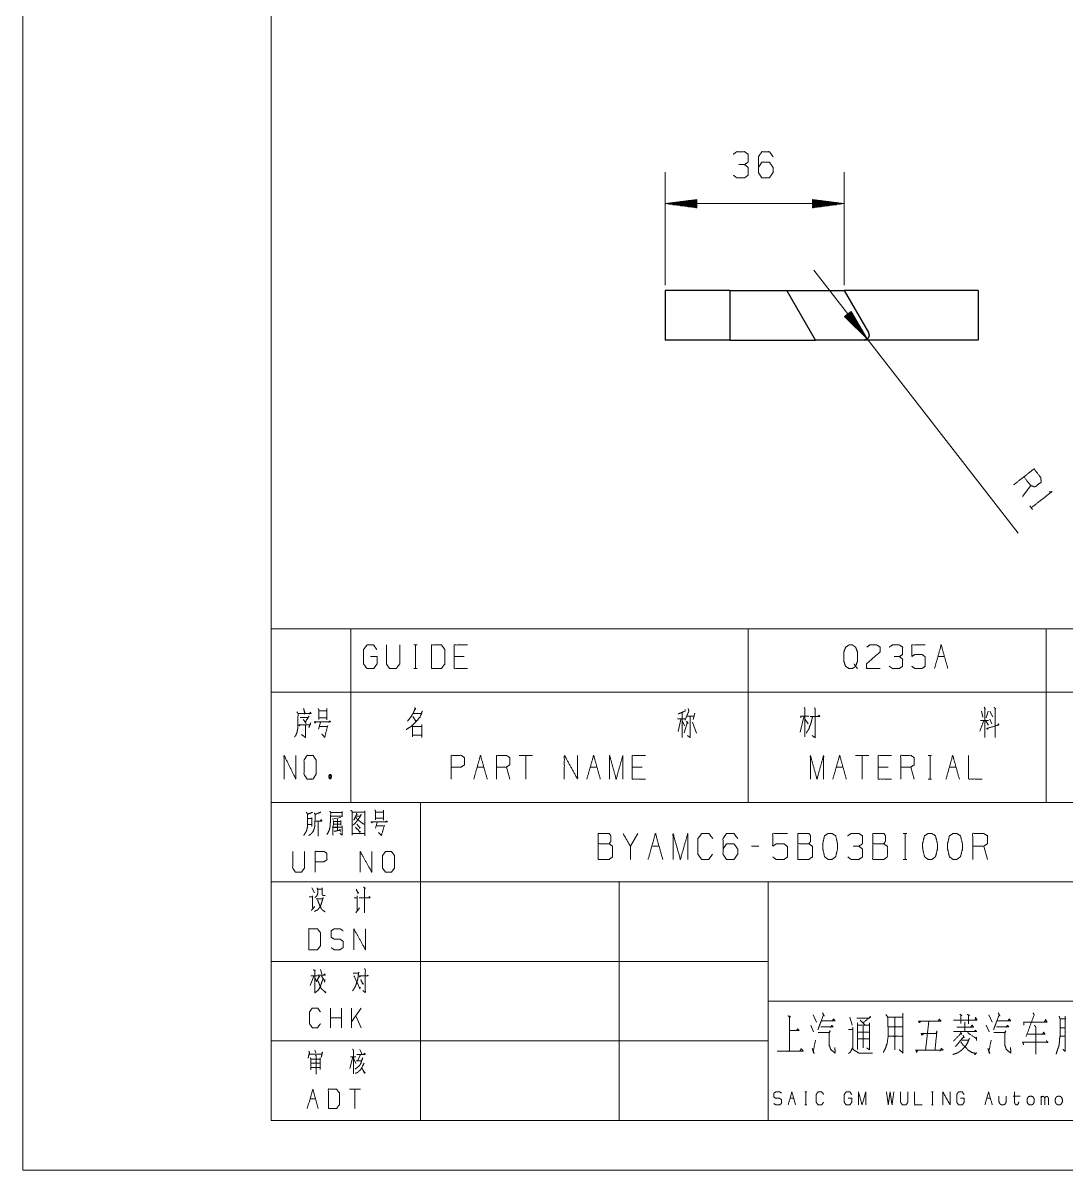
# Paper-space layout 'SHT3' of a CAD drawing. Header units: millimetres. Extents: x 0 to 210, y 0 to 297.
# Drawn here: x 0 to 105, y 0 to 115.5 of the extents above; entities that cross this region are included whole.
import ezdxf

# ---------------------------------------------------------------- set-up
doc = ezdxf.new("R2010")
doc.units = ezdxf.units.MM
doc.layers.add('101', color=7, linetype='Continuous', true_color=0xffffff)

psp = doc.layouts.new('SHT3')

# ---------------------------------------------------------------- linework, layer by layer
at = {"layer": '101', "color": 133, "linetype": 'Continuous', "lineweight": 18}
for p, q in [((0, 297), (0, 0)), ((25, 292), (25, 5)), ((25, 37), (25, 5)), ((25, 37), (205, 37)), ((40, 37), (40, 5)), ((25, 29), (205, 29)), ((60, 29), (60, 5)), ((75, 29), (75, 5)), ((25, 21), (75, 21)), ((75, 17), (184, 17)), ((25, 13), (75, 13)), ((25, 5), (205, 5)), ((25, 5), (205, 5)), ((0, 0), (210, 0))]:
    psp.add_line(p, q, dxfattribs=at)
at = {"layer": '101', "color": 22, "linetype": 'Continuous', "lineweight": 18}
for p, q in [((64.65, 89.05), (64.65, 100.44)), ((82.65, 89.05), (82.65, 100.44)), ((67.82, 97.68), (64.65, 97.27)), ((82.65, 97.27), (64.65, 97.27)), ((64.65, 97.27), (67.82, 96.85)), ((67.82, 97.27), (64.65, 97.27)), ((67.82, 97.27), (64.65, 97.27)), ((67.82, 97.32), (65.04, 97.32)), ((67.82, 97.21), (65.04, 97.21)), ((67.82, 97.37), (65.42, 97.37)), ((67.82, 97.16), (65.42, 97.16)), ((67.82, 97.42), (65.81, 97.42)), ((67.82, 97.11), (65.81, 97.11)), ((67.82, 97.47), (66.19, 97.47)), ((67.82, 97.06), (66.19, 97.06)), ((67.82, 97.52), (66.58, 97.52)), ((67.82, 97.01), (66.58, 97.01)), ((67.82, 97.57), (66.96, 97.57)), ((67.82, 97.62), (67.35, 97.62)), ((67.82, 97.67), (67.74, 97.67)), ((67.82, 97.67), (67.74, 97.67)), ((67.82, 96.85), (67.82, 97.68)), ((79.47, 97.68), (79.47, 96.85)), ((82.65, 97.27), (79.47, 97.68)), ((79.47, 97.67), (79.56, 97.67)), ((79.47, 97.67), (79.56, 97.67)), ((79.47, 97.62), (79.95, 97.62)), ((79.47, 97.57), (80.33, 97.57)), ((79.47, 97.52), (80.72, 97.52)), ((79.47, 97.47), (81.11, 97.47)), ((79.47, 97.42), (81.49, 97.42)), ((79.47, 97.37), (81.88, 97.37)), ((79.47, 97.32), (82.26, 97.32)), ((79.47, 96.85), (82.65, 97.27)), ((79.47, 97.27), (82.65, 97.27)), ((79.47, 97.27), (82.65, 97.27)), ((79.47, 97.21), (82.26, 97.21)), ((79.47, 97.16), (81.88, 97.16)), ((79.47, 97.11), (81.49, 97.11)), ((79.47, 97.06), (81.11, 97.06)), ((79.47, 97.01), (80.72, 97.01)), ((67.82, 96.96), (66.96, 96.96)), ((67.82, 96.91), (67.35, 96.91)), ((67.82, 96.86), (67.74, 96.86)), ((67.82, 96.86), (67.74, 96.86)), ((79.47, 96.96), (80.33, 96.96)), ((79.47, 96.91), (79.95, 96.91)), ((79.47, 96.86), (79.56, 96.86)), ((79.47, 96.86), (79.56, 96.86)), ((79.6, 90.56), (100.17, 64.1)), ((83.36, 86.41), (82.7, 85.9)), ((82.7, 85.9), (84.98, 83.65)), ((82.71, 85.9), (82.76, 85.83)), ((82.71, 85.9), (82.76, 85.83)), ((82.75, 85.93), (83.04, 85.56)), ((82.79, 85.96), (83.32, 85.29)), ((82.83, 86), (83.59, 85.01)), ((82.87, 86.03), (83.87, 84.74)), ((82.91, 86.06), (84.15, 84.47)), ((82.95, 86.09), (84.42, 84.19)), ((82.99, 86.12), (84.7, 83.92)), ((83.03, 86.15), (84.98, 83.65)), ((83.03, 86.15), (84.98, 83.65)), ((83.07, 86.18), (84.78, 83.98)), ((83.11, 86.21), (84.58, 84.32)), ((83.15, 86.25), (84.39, 84.65)), ((83.19, 86.28), (84.19, 84.99)), ((83.23, 86.31), (83.99, 85.32)), ((83.27, 86.34), (83.8, 85.66)), ((83.31, 86.37), (83.6, 86)), ((83.35, 86.4), (83.4, 86.33)), ((83.35, 86.4), (83.4, 86.33)), ((84.98, 83.65), (83.36, 86.41))]:
    psp.add_line(p, q, dxfattribs=at)
at = {"layer": '101', "color": 27, "linetype": 'Continuous', "lineweight": 25}
for p, q in [((71.15, 88.54), (64.65, 88.54)), ((64.65, 88.54), (64.65, 83.54)), ((71.15, 88.54), (71.15, 83.54)), ((71.15, 88.54), (76.88, 88.54)), ((79.76, 83.54), (76.88, 88.54)), ((76.88, 88.54), (82.65, 88.54)), ((82.65, 88.54), (85.1, 84.29)), ((96.15, 88.54), (82.65, 88.54)), ((96.15, 88.54), (96.15, 83.54)), ((71.15, 83.54), (64.65, 83.54)), ((71.15, 83.54), (79.76, 83.54)), ((84.67, 83.54), (79.76, 83.54)), ((96.15, 83.54), (84.67, 83.54))]:
    psp.add_line(p, q, dxfattribs=at)
at = {"layer": '101', "color": 72, "linetype": 'Continuous', "lineweight": 18}
for p, q in [((100.61, 67.79), (101.43, 68.89)), ((101.34, 66.85), (101.62, 66.48)), ((25, 54.46), (25, 48.11)), ((25, 54.46), (33, 54.46)), ((33, 54.46), (73, 54.46)), ((33, 54.46), (33, 48.11)), ((73, 54.46), (103, 54.46)), ((73, 54.46), (73, 48.11)), ((103, 54.46), (103, 48.11)), ((103, 54.46), (128, 54.46)), ((39.35, 52.85), (39.68, 52.85)), ((39.52, 52.85), (39.52, 50.48)), ((44.41, 51.68), (43.41, 51.68)), ((92.09, 51.68), (92.76, 51.68)), ((39.35, 50.48), (39.68, 50.48)), ((25, 48.11), (25, 37)), ((25, 48.11), (33, 48.11)), ((33, 48.11), (73, 48.11)), ((33, 48.11), (33, 37)), ((73, 48.11), (103, 48.11)), ((73, 48.11), (73, 37)), ((103, 48.11), (128, 48.11)), ((103, 48.11), (103, 37)), ((29.76, 46.22), (30.58, 46.22)), ((30.59, 46.45), (30.59, 45.3)), ((97.33, 46.2), (97.61, 45.62)), ((29.76, 45.53), (30.58, 45.53)), ((29.95, 45.08), (29.76, 44.38)), ((39.23, 45.65), (39.55, 45.17)), ((65.88, 45.4), (66.64, 45.4)), ((66.21, 45.35), (65.95, 44.13)), ((66.35, 46.08), (66.35, 43.55)), ((66.39, 45.17), (66.6, 44.7)), ((66.87, 45.12), (66.55, 44)), ((66.78, 45.68), (67.56, 45.68)), ((66.8, 45.17), (66.94, 44.95)), ((67.38, 45.08), (67.79, 43.98)), ((67.63, 45.98), (67.45, 45.35)), ((78.6, 45.62), (78.21, 44.08)), ((78.74, 45.35), (79.04, 44.9)), ((96.72, 45.25), (96.32, 44.17)), ((96.37, 45.25), (97.18, 45.25)), ((96.49, 46.18), (96.62, 45.6)), ((96.87, 45.25), (97.18, 44.77)), ((97.15, 46.18), (96.94, 45.53)), ((97.31, 45.37), (97.52, 44.92)), ((29.81, 44.65), (30.59, 44.65)), ((51.28, 41.74), (49.94, 41.74)), ((50.61, 41.74), (50.61, 39.36)), ((85.14, 41.74), (83.8, 41.74)), ((84.47, 41.74), (84.47, 39.36)), ((91.12, 41.74), (91.46, 41.74)), ((91.3, 41.74), (91.3, 39.36)), ((45.72, 40.56), (46.39, 40.56)), ((49, 39.36), (48.67, 40.56)), ((57.1, 40.56), (57.77, 40.56)), ((62.33, 40.56), (61.32, 40.56)), ((81.86, 40.56), (82.53, 40.56)), ((87.08, 40.56), (86.08, 40.56)), ((89.7, 39.36), (89.36, 40.56)), ((93.24, 40.56), (93.91, 40.56)), ((30.85, 39.81), (30.99, 39.39)), ((91.12, 39.36), (91.46, 39.36)), ((25, 37), (33, 37)), ((33, 37), (73, 37)), ((73, 37), (103, 37)), ((103, 37), (128, 37)), ((35.47, 36.03), (36.28, 36.03)), ((36.3, 36.23), (36.3, 35.21)), ((29.73, 35.13), (29.73, 33.62)), ((32.01, 35.48), (31.12, 35.33)), ((35.47, 35.41), (36.28, 35.41)), ((35.66, 35.02), (35.47, 34.4)), ((35.52, 34.64), (36.3, 34.64)), ((31.63, 34.51), (31.63, 34.49)), ((61.89, 33.88), (61.14, 32.59)), ((88.59, 33.88), (88.97, 33.88)), ((88.79, 33.88), (88.79, 31.26)), ((63.29, 32.59), (64.03, 32.59)), ((74.08, 32.59), (73.34, 32.59)), ((97.07, 31.26), (96.7, 32.59)), ((88.59, 31.26), (88.97, 31.26)), ((29.08, 28.42), (29.33, 27.91)), ((33.49, 25.88), (33.86, 26.38)), ((29.94, 20.2), (30.08, 19.72)), ((33.23, 19.81), (33.78, 19.81)), ((29.29, 19.52), (28.91, 18.59)), ((29.37, 19.33), (29.54, 19.04)), ((30.96, 14.33), (30.96, 16.3)), ((32.07, 14.33), (32.07, 16.3)), ((34.05, 16.3), (33.08, 14.93)), ((33.08, 14.33), (33.08, 16.3)), ((32.07, 15.33), (30.96, 15.33)), ((34.05, 14.33), (33.49, 15.51)), ((79.53, 15.64), (79.87, 14.88)), ((83.24, 15.39), (83.46, 14.57)), ((97.21, 15.64), (97.55, 14.88)), ((104.4, 15.22), (104.96, 15.22)), ((79.29, 14.6), (79.58, 13.91)), ((91.19, 14.98), (90.84, 12.05)), ((96.96, 14.6), (97.26, 13.91)), ((104.4, 14.32), (104.91, 14.32)), ((94.5, 13.08), (95.21, 13.08)), ((103.13, 12.81), (103.01, 13.05)), ((104.4, 13.46), (104.91, 13.46)), ((29.38, 12.06), (29.48, 11.79)), ((29.43, 11.56), (29.52, 11.5)), ((33.93, 11.56), (33.68, 10.96)), ((33.91, 12.12), (34.1, 11.7)), ((88.6, 11.77), (88.19, 12.15)), ((33.21, 11.39), (32.89, 10.23)), ((32.96, 11.41), (33.5, 11.41)), ((33.3, 11.21), (33.52, 10.71)), ((33.55, 10.98), (34.07, 10.98)), ((33.97, 8.15), (32.86, 8.15)), ((33.41, 8.15), (33.41, 6.19)), ((28.89, 7.18), (29.45, 7.18)), ((77.2, 7.22), (77.57, 7.22)), ((78.7, 7.87), (78.89, 7.87)), ((78.8, 7.87), (78.8, 6.56)), ((91.43, 7.87), (91.62, 7.87)), ((91.53, 7.87), (91.53, 6.56)), ((97, 7.22), (97.37, 7.22)), ((99.65, 7.43), (100.38, 7.43)), ((102.48, 6.56), (102.48, 7.43)), ((78.7, 6.56), (78.89, 6.56)), ((91.43, 6.56), (91.62, 6.56))]:
    psp.add_line(p, q, dxfattribs=at)
for points, knots in [([(72.62, 101.2), (72.99, 101.45), (72.99, 102.25), (72.62, 102.5), (71.86, 102.5), (71.49, 102.25)], [0, 0, 0.153877, 0.429853, 0.583728, 0.846125, 1, 1]), ([(74.02, 100.92), (74.37, 101.45), (75.13, 101.45), (75.5, 100.92), (75.5, 100.4), (75.13, 99.87), (74.37, 99.87), (74.02, 100.4), (74.02, 101.97), (74.37, 102.5), (75.13, 102.5), (75.5, 101.97)], [0, 0, 0.076963, 0.169761, 0.248073, 0.312019, 0.390331, 0.483129, 0.560092, 0.751927, 0.82889, 0.921688, 1, 1]), ([(71.51, 100.12), (71.86, 99.87), (72.62, 99.87), (72.99, 100.12), (72.99, 100.92), (72.62, 101.2), (72.05, 101.2)], [0, 0, 0.124121, 0.343687, 0.472446, 0.703378, 0.836732, 1, 1]), ([(99.7, 68.96), (101.77, 70.57), (102.45, 69.69), (102.48, 69.24), (101.85, 68.75), (101.43, 68.89), (100.74, 69.77)], [0, 0, 0.400952, 0.571035, 0.639278, 0.761673, 0.829916, 1, 1]), ([(103.28, 68.26), (103.55, 68.27), (101.48, 66.67)], [0, 0, 0.09349, 1, 1]), ([(34.97, 51.68), (35.64, 51.68), (35.64, 50.95), (35.31, 50.48), (34.62, 50.48), (34.28, 50.95), (34.28, 52.38), (34.63, 52.85), (35.29, 52.85), (35.62, 52.38)], [0, 0, 0.103295, 0.214796, 0.304261, 0.410275, 0.49974, 0.718896, 0.809957, 0.910535, 1, 1]), ([(36.58, 52.85), (36.58, 50.95), (36.89, 50.48), (37.57, 50.48), (37.92, 50.95), (37.92, 52.85)], [0, 0, 0.337151, 0.438599, 0.557781, 0.662849, 1, 1]), ([(41.13, 50.48), (42.12, 50.48), (42.47, 50.95), (42.47, 52.38), (42.12, 52.85), (41.13, 52.85), (41.13, 50.48)], [0, 0, 0.142135, 0.227161, 0.43179, 0.516816, 0.658951, 1, 1]), ([(44.75, 50.48), (43.41, 50.48), (43.41, 52.85), (44.75, 52.85)], [0, 0, 0.26539, 0.73461, 1, 1]), ([(83.65, 50.95), (83.81, 50.7), (83.48, 50.48), (83.14, 50.48), (82.8, 50.7), (82.63, 51.18), (82.63, 52.15), (82.8, 52.63), (83.14, 52.85), (83.48, 52.85), (83.81, 52.63), (83.99, 52.15), (83.99, 51.2), (83.81, 50.7), (83.99, 50.48)], [0, 0, 0.043279, 0.102318, 0.151366, 0.210406, 0.284429, 0.426832, 0.500854, 0.559894, 0.608943, 0.667982, 0.742005, 0.880756, 0.958211, 1, 1]), ([(84.92, 52.63), (85.24, 52.85), (85.93, 52.85), (86.27, 52.63), (86.27, 52.15), (84.9, 50.95), (84.92, 50.48), (86.27, 50.48)], [0, 0, 0.069692, 0.192978, 0.265274, 0.350227, 0.67474, 0.759752, 1, 1]), ([(88.21, 51.68), (88.54, 51.9), (88.54, 52.63), (88.21, 52.85), (87.52, 52.85), (87.18, 52.63)], [0, 0, 0.153875, 0.429853, 0.583728, 0.846125, 1, 1]), ([(89.46, 50.7), (89.79, 50.48), (90.48, 50.48), (90.82, 50.7), (90.82, 51.65), (90.48, 51.9), (89.79, 51.9), (89.46, 51.68), (89.46, 52.85), (90.82, 52.85)], [0, 0, 0.062228, 0.168344, 0.230572, 0.376816, 0.441265, 0.547381, 0.609609, 0.790489, 1, 1]), ([(87.2, 50.7), (87.52, 50.48), (88.21, 50.48), (88.54, 50.7), (88.54, 51.43), (88.21, 51.68), (87.69, 51.68)], [0, 0, 0.124121, 0.343688, 0.472447, 0.703378, 0.836733, 1, 1]), ([(28.25, 46.45), (28.36, 46), (28.39, 46.08), (28.35, 45.9)], [0, 0, 0.638265, 0.750293, 1, 1]), ([(29.7, 46.47), (29.78, 46.38), (29.78, 45.35)], [0, 0, 0.110318, 1, 1]), ([(39.43, 46.55), (39.53, 46.38), (39.48, 46.45), (39.28, 45.98), (39.05, 45.62), (38.7, 45.17)], [0, 0, 0.11364, 0.16465, 0.449685, 0.682204, 1, 1]), ([(66.64, 46.35), (66.64, 46.2), (65.95, 45.9)], [0, 0, 0.166334, 1, 1]), ([(66.94, 46.47), (67.03, 46.22), (66.64, 45.28)], [0, 0, 0.205287, 1, 1]), ([(78.64, 46.55), (78.71, 46.45), (78.71, 43.6)], [0, 0, 0.041201, 1, 1]), ([(79.68, 46.53), (79.73, 46.38), (79.73, 43.53), (79.43, 43.73)], [0, 0, 0.047209, 0.892895, 1, 1]), ([(96.76, 46.58), (96.87, 46.38), (96.81, 46.45), (96.81, 43.55)], [0, 0, 0.070343, 0.098885, 1, 1]), ([(97.75, 46.58), (97.93, 46.38), (97.86, 46.45), (97.86, 43.53)], [0, 0, 0.081004, 0.112287, 1, 1]), ([(27.56, 46.13), (27.69, 45.95), (27.66, 44.45), (27.59, 44.08), (27.48, 43.78), (27.34, 43.6)], [0, 0, 0.081566, 0.649823, 0.793832, 0.914831, 1, 1]), ([(27.7, 45.95), (29.01, 45.95), (28.93, 46.08), (28.85, 45.9)], [0, 0, 0.79327, 0.883172, 1, 1]), ([(27.89, 45.55), (28.71, 45.55), (28.8, 45.68), (28.41, 45.08), (28.5, 44.95), (28.22, 45.35)], [0, 0, 0.349352, 0.41636, 0.723317, 0.790326, 1, 1]), ([(29.46, 45.08), (29.41, 45), (29.32, 45.12), (30.97, 45.12), (30.87, 45.2), (30.76, 45.08)], [0, 0, 0.040633, 0.11244, 0.868409, 0.923643, 1, 1]), ([(39.32, 45.95), (40.08, 45.95), (40.2, 46.18), (39.97, 45.6), (39.55, 45.12), (39.14, 44.7), (38.56, 44.33)], [0, 0, 0.213826, 0.286067, 0.460277, 0.639449, 0.804911, 1, 1]), ([(67.15, 45.68), (67.15, 43.53), (66.87, 43.73)], [0, 0, 0.861249, 1, 1]), ([(78.3, 45.53), (78.28, 45.68), (79.1, 45.68)], [0, 0, 0.156665, 1, 1]), ([(79.47, 45.62), (79.4, 45.37), (79.36, 45.15), (79.29, 44.9), (79.18, 44.65), (79.1, 44.38), (78.95, 44.17), (78.85, 43.98)], [0, 0, 0.146032, 0.274052, 0.420084, 0.572725, 0.735081, 0.872758, 1, 1]), ([(79.22, 45.65), (80.21, 45.65), (80.12, 45.78), (80.01, 45.65)], [0, 0, 0.757415, 0.87456, 1, 1]), ([(27.91, 44.83), (27.81, 44.7), (27.77, 44.8), (28.91, 44.8), (28.96, 45), (28.79, 44.55)], [0, 0, 0.074525, 0.127161, 0.672611, 0.770465, 1, 1]), ([(28.44, 44.83), (28.44, 43.55), (28.03, 43.83)], [0, 0, 0.72158, 1, 1]), ([(30.67, 44.73), (30.37, 43.55), (30.07, 43.9)], [0, 0, 0.72503, 1, 1]), ([(39.16, 44.8), (39.21, 44.73), (39.21, 43.6), (39.21, 43.78), (40.15, 43.78), (40.15, 43.55), (40.15, 44.83), (40.15, 44.65), (39.25, 44.65)], [0, 0, 0.018725, 0.248081, 0.283758, 0.47474, 0.520612, 0.780548, 0.816225, 1, 1]), ([(97.15, 44.5), (97.1, 44.38), (96.99, 44.45), (98.23, 44.8), (98.17, 44.92), (98.1, 44.77)], [0, 0, 0.073273, 0.143367, 0.837239, 0.910514, 1, 1]), ([(26.28, 39.36), (26.28, 41.74), (27.47, 39.36), (27.47, 41.74)], [0, 0, 0.32062, 0.67938, 1, 1]), ([(28.6, 39.36), (29.2, 39.36), (29.5, 39.84), (29.5, 41.26), (29.2, 41.74), (28.6, 41.74), (28.29, 41.26), (28.29, 39.84), (28.6, 39.36)], [0, 0, 0.094595, 0.183573, 0.409674, 0.498652, 0.593247, 0.683573, 0.909673, 1, 1]), ([(43.11, 39.36), (43.11, 41.74), (44.11, 41.74), (44.45, 41.51), (44.45, 40.79), (44.1, 40.56), (43.11, 40.56)], [0, 0, 0.401146, 0.571312, 0.639588, 0.762043, 0.832819, 1, 1]), ([(47.66, 39.36), (47.66, 41.74), (48.67, 41.74), (49, 41.51), (49, 40.79), (48.67, 40.56), (47.66, 40.56)], [0, 0, 0.400952, 0.571035, 0.639278, 0.761674, 0.829917, 1, 1]), ([(54.49, 39.36), (54.49, 41.74), (55.83, 39.36), (55.83, 41.74)], [0, 0, 0.317574, 0.682426, 1, 1]), ([(59.04, 39.36), (59.04, 41.74), (59.71, 39.36), (60.38, 41.74), (60.38, 39.36)], [0, 0, 0.245192, 0.5, 0.754808, 1, 1]), ([(62.66, 39.36), (61.32, 39.36), (61.32, 41.74), (62.66, 41.74)], [0, 0, 0.26539, 0.73461, 1, 1]), ([(79.25, 39.36), (79.25, 41.74), (79.92, 39.36), (80.59, 41.74), (80.59, 39.36)], [0, 0, 0.245192, 0.5, 0.754808, 1, 1]), ([(81.52, 39.36), (82.2, 41.74), (82.87, 39.36)], [0, 0, 0.5, 1, 1]), ([(87.42, 39.36), (86.08, 39.36), (86.08, 41.74), (87.42, 41.74)], [0, 0, 0.265391, 0.734609, 1, 1]), ([(88.35, 39.36), (88.35, 41.74), (89.36, 41.74), (89.7, 41.51), (89.7, 40.79), (89.36, 40.56), (88.35, 40.56)], [0, 0, 0.400952, 0.571035, 0.639278, 0.761674, 0.829917, 1, 1]), ([(95.18, 41.74), (95.18, 39.36), (96.53, 39.36)], [0, 0, 0.638733, 1, 1]), ([(30.85, 39.39), (30.99, 39.39), (31.07, 39.61), (30.99, 39.81), (30.85, 39.81), (30.77, 39.61), (30.85, 39.39), (30.99, 39.81)], [0, 0, 0.086283, 0.23189, 0.363169, 0.449452, 0.580731, 0.726338, 1, 1]), ([(29.15, 36.01), (28.65, 35.81), (28.54, 36.01), (28.65, 35.81), (28.65, 34.77), (28.62, 34.46), (28.54, 34.13), (28.4, 33.91), (28.26, 33.67)], [0, 0, 0.166847, 0.237228, 0.30761, 0.629675, 0.726098, 0.8317, 0.912921, 1, 1]), ([(29.98, 36.03), (29.42, 35.79), (29.31, 35.94), (29.42, 35.79), (29.38, 34.86), (29.37, 34.6), (29.31, 34.33), (29.2, 34.07), (29.01, 33.85), (28.76, 33.65)], [0, 0, 0.182661, 0.239137, 0.295612, 0.572455, 0.651646, 0.732865, 0.818378, 0.90477, 1, 1]), ([(30.88, 36.12), (30.98, 35.99), (30.94, 34.99), (30.91, 34.57), (30.84, 34.24), (30.74, 34.02), (30.59, 33.76)], [0, 0, 0.065829, 0.469166, 0.639852, 0.777913, 0.875226, 1, 1]), ([(30.98, 35.99), (32.12, 35.99), (32.12, 36.1), (32.12, 35.55), (32.12, 35.63), (30.99, 35.63)], [0, 0, 0.378061, 0.414687, 0.597817, 0.627118, 1, 1]), ([(33, 36.21), (33.13, 36.1), (33.13, 33.71), (33.13, 33.87), (34.41, 33.87), (34.41, 33.65), (34.41, 36.16), (34.41, 36.01), (33.13, 36.01)], [0, 0, 0.020431, 0.31272, 0.331665, 0.488564, 0.515628, 0.824156, 0.8431, 1, 1]), ([(33.54, 35.61), (33.94, 35.61), (34.05, 35.81), (33.88, 35.48), (33.66, 35.19), (33.47, 34.95), (33.22, 34.71)], [0, 0, 0.200768, 0.312947, 0.497486, 0.675942, 0.827666, 1, 1]), ([(33.54, 35.9), (33.64, 35.79), (33.6, 35.83), (33.3, 35.21)], [0, 0, 0.171563, 0.242656, 1, 1]), ([(35.41, 36.25), (35.49, 36.16), (35.49, 35.26)], [0, 0, 0.1152, 1, 1]), ([(28.62, 35.37), (29.07, 35.37), (29.07, 35.5), (29.07, 34.57), (29.07, 34.77), (28.63, 34.77)], [0, 0, 0.210721, 0.272387, 0.704046, 0.796545, 1, 1]), ([(29.45, 35.13), (30.09, 35.13), (30.01, 35.28), (29.95, 35.13)], [0, 0, 0.653173, 0.829879, 1, 1]), ([(31.27, 35.19), (31.27, 34.68), (31.27, 34.8), (32.01, 34.8), (32.01, 34.71), (32.01, 35.17), (32.01, 35.08), (31.27, 35.08), (31.65, 35.08), (31.65, 35.33), (31.65, 34.15), (31.65, 34.49), (31.18, 34.49), (31.18, 34.66), (31.18, 33.71), (31.18, 34.49)], [0, 0, 0.070415, 0.085722, 0.187453, 0.199699, 0.263991, 0.276237, 0.377968, 0.429915, 0.463592, 0.625853, 0.671776, 0.73671, 0.761202, 0.892847, 1, 1]), ([(31.18, 34.51), (32.13, 34.51), (32.13, 34.64), (32.13, 33.71), (31.91, 33.87)], [0, 0, 0.417694, 0.475806, 0.882584, 1, 1]), ([(33.5, 35.5), (33.69, 35.26), (33.96, 35.06), (34.18, 34.88), (34.38, 34.8)], [0, 0, 0.26892, 0.559589, 0.805957, 1, 1]), ([(33.6, 34.82), (33.91, 34.46), (33.94, 34.51), (33.88, 34.38)], [0, 0, 0.701582, 0.78206, 1, 1]), ([(35.17, 35.02), (35.13, 34.95), (35.03, 35.06), (36.67, 35.06), (36.58, 35.13), (36.47, 35.02)], [0, 0, 0.037995, 0.105805, 0.873515, 0.927246, 1, 1]), ([(36.38, 34.71), (36.08, 33.67), (35.78, 33.98)], [0, 0, 0.715862, 1, 1]), ([(31.33, 34.09), (31.93, 34.22), (31.9, 34.29), (31.97, 34.07)], [0, 0, 0.66411, 0.74412, 1, 1]), ([(33.46, 34.51), (33.94, 34.02), (33.97, 34.09), (33.89, 33.96)], [0, 0, 0.751284, 0.831522, 1, 1]), ([(57.89, 32.84), (57.89, 33.88), (59, 33.88), (59.18, 33.64), (59.18, 33.11), (59, 32.84), (57.89, 32.84), (57.89, 31.26), (58.98, 31.26), (59.35, 31.51), (59.35, 32.59), (59, 32.84)], [0, 0, 0.115917, 0.238847, 0.272469, 0.330428, 0.366584, 0.489514, 0.663389, 0.784162, 0.833486, 0.952453, 1, 1]), ([(61.14, 31.26), (61.14, 32.59), (60.4, 33.88)], [0, 0, 0.469959, 1, 1]), ([(62.92, 31.26), (63.66, 33.88), (64.4, 31.26)], [0, 0, 0.5, 1, 1]), ([(65.43, 31.26), (65.43, 33.88), (66.17, 31.26), (66.91, 33.88), (66.91, 31.26)], [0, 0, 0.245192, 0.5, 0.754808, 1, 1]), ([(69.41, 31.79), (69.03, 31.26), (68.31, 31.26), (67.94, 31.79), (67.94, 33.36), (68.31, 33.88), (69.05, 33.88), (69.43, 33.36)], [0, 0, 0.114569, 0.243367, 0.357936, 0.638584, 0.753153, 0.885431, 1, 1]), ([(70.46, 32.31), (70.81, 32.84), (71.57, 32.84), (71.94, 32.31), (71.94, 31.79), (71.57, 31.26), (70.81, 31.26), (70.46, 31.79), (70.46, 33.36), (70.81, 33.88), (71.57, 33.88), (71.94, 33.36)], [0, 0, 0.076963, 0.169761, 0.248073, 0.312018, 0.390331, 0.483128, 0.560092, 0.751927, 0.82889, 0.921688, 1, 1]), ([(75.46, 31.51), (75.83, 31.26), (76.59, 31.26), (76.96, 31.51), (76.96, 32.56), (76.59, 32.84), (75.83, 32.84), (75.46, 32.59), (75.46, 33.88), (76.96, 33.88)], [0, 0, 0.062228, 0.168343, 0.230572, 0.376816, 0.441265, 0.547381, 0.609609, 0.79049, 1, 1]), ([(78, 32.84), (78, 33.88), (79.11, 33.88), (79.28, 33.64), (79.28, 33.11), (79.11, 32.84), (78, 32.84), (78, 31.26), (79.09, 31.26), (79.46, 31.51), (79.46, 32.59), (79.11, 32.84)], [0, 0, 0.115917, 0.238847, 0.272469, 0.330428, 0.366584, 0.489514, 0.663389, 0.784163, 0.833486, 0.952453, 1, 1]), ([(81.43, 31.26), (81.8, 31.54), (81.99, 32.31), (81.99, 32.84), (81.8, 33.64), (81.43, 33.88), (81.05, 33.88), (80.68, 33.64), (80.49, 32.84), (80.51, 32.31), (80.68, 31.54), (81.05, 31.26), (81.43, 31.26)], [0, 0, 0.067525, 0.183971, 0.260583, 0.380943, 0.44614, 0.500306, 0.565504, 0.685863, 0.762528, 0.878309, 0.945835, 1, 1]), ([(84.13, 32.59), (84.5, 32.84), (84.5, 33.64), (84.13, 33.88), (83.37, 33.88), (83, 33.64)], [0, 0, 0.153875, 0.429853, 0.583728, 0.846125, 1, 1]), ([(85.53, 32.84), (85.53, 33.88), (86.65, 33.88), (86.82, 33.64), (86.82, 33.11), (86.65, 32.84), (85.53, 32.84), (85.53, 31.26), (86.63, 31.26), (87, 31.51), (87, 32.59), (86.65, 32.84)], [0, 0, 0.115917, 0.238847, 0.272469, 0.330428, 0.366584, 0.489514, 0.663389, 0.784163, 0.833486, 0.952453, 1, 1]), ([(91.48, 31.26), (91.85, 31.54), (92.04, 32.31), (92.04, 32.84), (91.85, 33.64), (91.48, 33.88), (91.11, 33.88), (90.74, 33.64), (90.54, 32.84), (90.56, 32.31), (90.74, 31.54), (91.11, 31.26), (91.48, 31.26)], [0, 0, 0.067525, 0.183971, 0.260584, 0.380943, 0.446141, 0.500305, 0.565504, 0.685863, 0.762528, 0.878309, 0.945836, 1, 1]), ([(93.99, 31.26), (94.36, 31.54), (94.56, 32.31), (94.56, 32.84), (94.36, 33.64), (93.99, 33.88), (93.62, 33.88), (93.25, 33.64), (93.06, 32.84), (93.07, 32.31), (93.25, 31.54), (93.62, 31.26), (93.99, 31.26)], [0, 0, 0.067525, 0.183971, 0.260583, 0.380943, 0.44614, 0.500306, 0.565504, 0.685863, 0.762528, 0.878309, 0.945834, 1, 1]), ([(95.59, 31.26), (95.59, 33.88), (96.7, 33.88), (97.07, 33.64), (97.07, 32.84), (96.7, 32.59), (95.59, 32.59)], [0, 0, 0.400952, 0.571035, 0.639278, 0.761674, 0.829916, 1, 1]), ([(83.02, 31.51), (83.37, 31.26), (84.13, 31.26), (84.5, 31.51), (84.5, 32.31), (84.13, 32.59), (83.57, 32.59)], [0, 0, 0.124121, 0.343688, 0.472446, 0.703377, 0.836732, 1, 1]), ([(27.15, 32.07), (27.15, 30.39), (27.43, 29.97), (28.02, 29.97), (28.34, 30.39), (28.34, 32.07)], [0, 0, 0.337151, 0.438598, 0.557781, 0.662849, 1, 1]), ([(29.41, 29.97), (29.41, 32.07), (30.3, 32.07), (30.6, 31.87), (30.6, 31.23), (30.29, 31.03), (29.41, 31.03)], [0, 0, 0.401146, 0.571312, 0.639588, 0.762043, 0.832819, 1, 1]), ([(33.94, 29.97), (33.94, 32.07), (35.12, 29.97), (35.12, 32.07)], [0, 0, 0.317574, 0.682426, 1, 1]), ([(36.5, 29.97), (37.09, 29.97), (37.39, 30.39), (37.39, 31.65), (37.09, 32.07), (36.5, 32.07), (36.19, 31.65), (36.19, 30.39), (36.5, 29.97)], [0, 0, 0.102684, 0.19162, 0.409478, 0.498413, 0.601097, 0.691619, 0.909477, 1, 1]), ([(29.6, 28.42), (29.66, 28.26), (29.68, 28.02), (29.66, 27.8), (29.58, 27.6), (29.38, 27.42)], [0, 0, 0.149643, 0.368123, 0.566827, 0.758482, 1, 1]), ([(29.68, 28.26), (30.1, 28.26), (30.1, 28.42), (30.1, 27.82), (30.13, 27.71), (30.21, 27.64), (30.43, 27.64)], [0, 0, 0.262141, 0.35827, 0.729049, 0.800405, 0.864075, 1, 1]), ([(33.55, 28.26), (33.74, 27.82), (33.77, 27.91), (33.66, 28)], [0, 0, 0.671955, 0.803179, 1, 1]), ([(34.28, 28.5), (34.44, 28.31), (34.39, 28.42), (34.39, 25.88)], [0, 0, 0.086786, 0.127971, 1, 1]), ([(28.82, 27.49), (29.16, 27.49), (29.16, 27.58), (29.16, 26.3), (29.04, 26.14), (29.38, 26.54)], [0, 0, 0.140961, 0.177212, 0.702846, 0.784406, 1, 1]), ([(29.52, 27.31), (30.18, 27.31), (30.21, 27.42), (30.11, 27.07), (29.99, 26.67), (29.83, 26.38), (29.65, 26.19), (29.33, 26.03)], [0, 0, 0.262187, 0.308066, 0.454222, 0.620816, 0.751478, 0.860688, 1, 1]), ([(29.65, 27.2), (29.72, 27.02), (29.8, 26.8), (29.94, 26.49), (30.05, 26.27), (30.21, 26.12), (30.41, 25.99)], [0, 0, 0.130903, 0.289651, 0.519816, 0.686813, 0.835721, 1, 1]), ([(33.35, 27.4), (33.63, 27.4), (33.63, 27.6), (33.63, 26.05)], [0, 0, 0.13874, 0.236857, 1, 1]), ([(33.84, 27.4), (34.94, 27.4), (34.87, 27.53), (34.81, 27.4)], [0, 0, 0.788608, 0.894304, 1, 1]), ([(28.77, 22.18), (29.65, 22.18), (29.96, 22.6), (29.96, 23.86), (29.65, 24.28), (28.77, 24.28), (28.77, 22.18)], [0, 0, 0.142135, 0.227161, 0.43179, 0.516816, 0.658951, 1, 1]), ([(31.02, 22.38), (31.32, 22.18), (31.93, 22.18), (32.22, 22.4), (32.22, 23.02), (31.93, 23.24), (31.33, 23.24), (31.02, 23.44), (31.02, 24.08), (31.33, 24.28), (31.93, 24.28), (32.22, 24.08)], [0, 0, 0.068036, 0.184055, 0.254519, 0.372335, 0.4428, 0.555843, 0.62637, 0.748394, 0.818921, 0.931964, 1, 1]), ([(33.3, 22.18), (33.3, 24.28), (34.48, 22.18), (34.48, 24.28)], [0, 0, 0.317574, 0.682426, 1, 1]), ([(29.22, 20.14), (29.41, 20.1), (29.37, 20.12), (29.37, 17.8), (29.37, 19.54), (28.98, 19.54), (29.61, 19.54)], [0, 0, 0.036666, 0.045807, 0.482397, 0.809838, 0.881493, 1, 1]), ([(29.63, 19.62), (30.43, 19.62), (30.36, 19.74), (30.3, 19.68), (30.3, 19.64)], [0, 0, 0.748196, 0.88219, 0.961518, 1, 1]), ([(33.8, 19.93), (33.7, 19.21), (33.67, 19.1), (33.61, 18.94), (33.56, 18.75), (33.49, 18.59), (33.43, 18.42), (33.36, 18.32), (33.29, 18.17), (33.17, 18.03)], [0, 0, 0.358967, 0.411733, 0.497901, 0.591801, 0.680621, 0.766788, 0.828973, 0.908608, 1, 1]), ([(34.34, 20.26), (34.46, 20.18), (34.46, 17.86), (34.21, 18.07)], [0, 0, 0.051482, 0.883808, 1, 1]), ([(30.16, 19.17), (30.04, 18.77), (29.91, 18.44), (29.75, 18.13), (29.42, 17.86)], [0, 0, 0.267132, 0.49916, 0.72684, 1, 1]), ([(29.75, 19.54), (29.88, 19.43), (29.82, 19.5), (29.53, 18.94)], [0, 0, 0.189546, 0.286112, 1, 1]), ([(29.7, 19.04), (29.8, 18.81), (29.89, 18.52), (30.04, 18.25), (30.26, 18.05), (30.46, 17.9), (30.51, 17.9), (30.39, 17.84)], [0, 0, 0.157239, 0.347935, 0.540842, 0.730856, 0.888891, 0.91654, 1, 1]), ([(30.05, 19.54), (30.36, 19.04), (30.39, 19.17), (30.36, 18.92)], [0, 0, 0.607318, 0.739975, 1, 1]), ([(33.32, 19.56), (33.92, 18.23), (33.93, 18.42)], [0, 0, 0.886137, 1, 1]), ([(33.97, 19.52), (33.9, 19.41), (33.87, 19.54), (34.76, 19.54), (34.69, 19.62), (34.63, 19.52)], [0, 0, 0.092085, 0.184786, 0.833338, 0.913614, 1, 1]), ([(34, 19.17), (34.22, 18.71), (34.27, 18.77)], [0, 0, 0.869236, 1, 1]), ([(29.94, 14.73), (29.66, 14.33), (29.12, 14.33), (28.84, 14.73), (28.84, 15.91), (29.12, 16.3), (29.67, 16.3), (29.95, 15.91)], [0, 0, 0.114569, 0.243367, 0.357935, 0.638584, 0.753152, 0.885431, 1, 1]), ([(76.97, 15.53), (77.26, 15.39), (77.14, 15.5), (77.14, 11.98), (75.92, 11.98), (78.53, 11.98), (78.33, 12.22), (78.21, 11.98)], [0, 0, 0.038464, 0.057476, 0.475755, 0.620717, 0.930937, 0.967842, 1, 1]), ([(80.48, 15.84), (80.65, 15.5), (80.58, 15.64), (80.02, 14.15), (80.33, 15.01), (81.75, 15.01), (81.58, 15.22), (81.48, 15.05)], [0, 0, 0.078123, 0.109824, 0.431709, 0.618207, 0.905321, 0.95978, 1, 1]), ([(83.92, 15.29), (85.19, 15.29), (85.33, 15.46), (84.55, 14.81), (84.26, 15.08), (84.77, 14.6)], [0, 0, 0.350358, 0.412846, 0.694398, 0.805526, 1, 1]), ([(86.84, 15.67), (87.04, 15.39), (87.09, 13.53), (86.97, 12.7), (86.82, 12.29), (86.6, 11.84)], [0, 0, 0.084991, 0.553591, 0.764033, 0.874443, 1, 1]), ([(86.99, 15.39), (88.55, 15.39), (88.55, 15.77), (88.55, 11.77), (88.55, 13.46), (87.06, 13.46), (87.77, 13.46), (87.77, 12.08), (87.77, 15.36), (87.77, 14.43), (87.06, 14.43), (88.53, 14.43)], [0, 0, 0.088756, 0.110333, 0.337873, 0.433989, 0.518584, 0.558802, 0.637264, 0.823611, 0.876573, 0.916791, 1, 1]), ([(90.38, 15.01), (90.23, 14.84), (90.14, 14.98), (92.41, 14.98), (92.23, 15.19), (92.14, 15.05)], [0, 0, 0.07295, 0.127451, 0.858968, 0.945499, 1, 1]), ([(95.04, 15.67), (95.26, 15.57), (95.18, 15.57), (95.18, 14.7), (95.18, 15.08), (93.65, 15.08), (96.01, 15.08), (95.89, 15.36), (95.84, 15.15)], [0, 0, 0.040621, 0.052868, 0.19722, 0.260736, 0.517922, 0.913905, 0.964406, 1, 1]), ([(94.28, 15.7), (94.5, 15.53), (94.4, 15.64), (94.4, 14.74)], [0, 0, 0.211759, 0.319642, 1, 1]), ([(98.16, 15.84), (98.33, 15.5), (98.26, 15.64), (97.7, 14.15), (98.01, 15.01), (99.43, 15.01), (99.26, 15.22), (99.16, 15.05)], [0, 0, 0.078124, 0.109824, 0.431708, 0.618206, 0.905321, 0.95978, 1, 1]), ([(100.74, 14.6), (100.72, 14.88), (103.06, 14.88), (102.94, 15.15), (102.82, 14.91)], [0, 0, 0.086832, 0.820652, 0.915214, 1, 1]), ([(101.67, 15.81), (101.79, 15.64), (100.96, 13.43)], [0, 0, 0.082206, 1, 1]), ([(104.28, 15.5), (104.38, 15.22), (104.38, 13.43), (104.33, 13.19), (104.33, 12.94), (104.3, 12.74), (104.26, 12.43), (104.16, 12.22), (104.06, 11.91), (103.99, 11.67)], [0, 0, 0.074984, 0.534512, 0.597621, 0.65948, 0.712869, 0.793379, 0.851996, 0.935363, 1, 1]), ([(104.91, 15.5), (104.91, 11.94), (104.67, 12.15)], [0, 0, 0.917409, 1, 1]), ([(77.16, 14.05), (78.12, 14.05), (77.97, 14.22), (77.85, 14.01)], [0, 0, 0.670974, 0.830535, 1, 1]), ([(80.04, 13.84), (81.14, 13.84), (81.24, 14.01), (81.16, 13.77), (81.14, 13.39), (81.16, 12.94), (81.16, 12.53), (81.31, 12.12), (81.75, 11.77), (81.72, 12.32)], [0, 0, 0.252814, 0.29846, 0.356582, 0.444172, 0.547628, 0.642984, 0.744123, 0.872734, 1, 1]), ([(80.31, 14.43), (81.53, 14.43), (81.41, 14.57), (81.29, 14.36)], [0, 0, 0.741836, 0.853859, 1, 1]), ([(83.09, 14.15), (83.53, 14.15), (83.53, 14.39), (83.53, 12.39), (83.38, 12.05), (83.24, 11.84), (83.09, 11.74)], [0, 0, 0.125835, 0.195052, 0.768558, 0.875966, 0.948625, 1, 1]), ([(83.99, 12.15), (83.99, 14.81), (83.99, 14.57), (85.19, 14.57), (85.19, 14.81), (85.19, 12.12), (84.92, 12.29)], [0, 0, 0.361692, 0.394573, 0.557301, 0.590182, 0.956571, 1, 1]), ([(84.04, 13.88), (85.19, 13.88), (84.58, 13.88), (84.58, 14.5), (84.58, 12.29), (84.58, 13.22), (84.02, 13.22), (85.19, 13.22)], [0, 0, 0.158157, 0.242283, 0.327956, 0.632572, 0.761082, 0.838478, 1, 1]), ([(90.7, 13.77), (90.48, 13.57), (90.41, 13.74), (91.92, 13.74), (91.99, 14.01), (91.8, 12.08), (89.84, 12.08), (92.65, 12.08), (92.43, 12.25), (92.31, 11.98)], [0, 0, 0.031542, 0.051129, 0.209218, 0.239067, 0.44206, 0.646044, 0.939271, 0.968457, 1, 1]), ([(94.79, 14.88), (94.79, 13.94), (93.65, 13.94), (95.99, 13.94), (95.84, 14.08), (95.77, 13.91)], [0, 0, 0.193739, 0.432175, 0.919191, 0.961028, 1, 1]), ([(94.36, 13.91), (94.5, 13.67), (94.4, 13.74), (93.65, 12.98)], [0, 0, 0.191673, 0.272785, 1, 1]), ([(93.99, 14.39), (95.67, 14.39), (95.53, 14.6), (95.43, 14.43)], [0, 0, 0.788406, 0.907163, 1, 1]), ([(97.72, 13.84), (98.82, 13.84), (98.92, 14.01), (98.84, 13.77), (98.82, 13.39), (98.84, 12.94), (98.84, 12.53), (98.99, 12.12), (99.43, 11.77), (99.4, 12.32)], [0, 0, 0.252813, 0.29846, 0.356581, 0.444172, 0.547627, 0.642983, 0.744122, 0.872734, 1, 1]), ([(97.99, 14.43), (99.21, 14.43), (99.09, 14.57), (98.96, 14.36)], [0, 0, 0.741836, 0.853859, 1, 1]), ([(101.06, 13.67), (102.87, 13.67), (102.74, 13.88), (102.62, 13.67)], [0, 0, 0.789757, 0.894878, 1, 1]), ([(101.82, 14.57), (101.94, 14.39), (101.94, 11.67)], [0, 0, 0.071935, 1, 1]), ([(79.43, 12.25), (79.63, 11.74), (79.53, 11.91), (79.77, 13.08)], [0, 0, 0.28372, 0.385386, 1, 1]), ([(95.28, 13.29), (95.06, 12.77), (94.84, 12.43), (94.53, 12.12), (94.26, 11.91), (94.01, 11.77), (93.58, 11.63)], [0, 0, 0.225377, 0.389326, 0.567257, 0.703122, 0.81548, 1, 1]), ([(94.62, 13.57), (94.75, 13.29), (94.7, 13.43), (93.82, 12.39)], [0, 0, 0.167132, 0.248204, 1, 1]), ([(94.4, 12.91), (94.58, 12.63), (94.92, 12.32), (95.16, 12.05), (95.5, 11.84), (95.89, 11.74), (95.89, 11.67), (95.77, 11.63), (96.01, 11.81)], [0, 0, 0.132359, 0.32059, 0.470812, 0.633668, 0.798331, 0.826471, 0.878161, 1, 1]), ([(95.06, 13.84), (95.99, 13.22), (95.99, 13.39), (95.97, 13.05)], [0, 0, 0.682772, 0.788339, 1, 1]), ([(97.11, 12.25), (97.31, 11.74), (97.21, 11.91), (97.45, 13.08)], [0, 0, 0.28372, 0.385386, 1, 1]), ([(100.72, 12.6), (100.62, 12.88), (103.16, 12.88), (103.01, 12.94)], [0, 0, 0.097864, 0.94591, 1, 1]), ([(28.76, 11.97), (28.85, 11.85), (28.7, 11.27)], [0, 0, 0.202835, 1, 1]), ([(28.79, 11.68), (30.08, 11.68), (30.14, 11.87), (30.03, 11.35)], [0, 0, 0.640511, 0.737632, 1, 1]), ([(33.17, 12.18), (33.28, 12.06), (33.28, 9.7)], [0, 0, 0.067451, 1, 1]), ([(33.62, 11.64), (34.45, 11.64), (34.38, 11.77), (34.32, 11.6)], [0, 0, 0.722877, 0.847795, 1, 1]), ([(83.53, 12.22), (83.63, 12.08), (83.87, 11.94), (84.14, 11.77), (85.5, 11.77)], [0, 0, 0.079191, 0.210507, 0.359968, 1, 1]), ([(89.89, 12.05), (89.94, 11.84), (90.06, 12.05)], [0, 0, 0.469549, 1, 1]), ([(28.91, 11.31), (28.98, 11.19), (28.98, 10.09), (28.98, 10.32), (29.93, 10.32), (29.93, 10.11), (29.93, 11.29), (29.93, 11.17), (29, 11.17), (29.51, 11.17), (29.51, 11.5), (29.51, 9.65), (29.51, 10.77), (29.04, 10.77), (29.93, 10.77)], [0, 0, 0.014369, 0.123723, 0.146419, 0.241238, 0.261871, 0.379478, 0.391858, 0.485217, 0.536273, 0.569286, 0.752919, 0.864337, 0.911017, 1, 1]), ([(34.2, 11.31), (34, 10.73), (33.88, 10.52), (33.72, 10.38), (33.44, 10.17)], [0, 0, 0.434203, 0.602174, 0.755156, 1, 1]), ([(34.34, 10.77), (34.04, 10.19), (33.93, 10.05), (33.79, 9.92), (33.68, 9.82), (33.44, 9.74)], [0, 0, 0.456853, 0.587924, 0.715301, 0.82525, 1, 1]), ([(34.13, 10.23), (34.4, 9.74), (34.44, 9.8), (34.31, 9.92)], [0, 0, 0.686252, 0.779065, 1, 1]), ([(30.74, 6.19), (31.56, 6.19), (31.85, 6.58), (31.85, 7.76), (31.56, 8.15), (30.74, 8.15), (30.74, 6.19)], [0, 0, 0.142135, 0.227161, 0.43179, 0.516816, 0.658951, 1, 1]), ([(75.59, 6.69), (75.78, 6.56), (76.16, 6.56), (76.34, 6.7), (76.34, 7.09), (76.16, 7.22), (75.79, 7.22), (75.59, 7.35), (75.59, 7.75), (75.79, 7.87), (76.16, 7.87), (76.34, 7.75)], [0, 0, 0.068036, 0.184054, 0.254519, 0.372335, 0.4428, 0.555843, 0.62637, 0.748393, 0.818921, 0.931964, 1, 1]), ([(80.58, 6.82), (80.39, 6.56), (80.03, 6.56), (79.85, 6.82), (79.85, 7.61), (80.03, 7.87), (80.4, 7.87), (80.59, 7.61)], [0, 0, 0.114568, 0.243367, 0.357935, 0.638584, 0.753152, 0.885432, 1, 1]), ([(83.05, 7.22), (83.42, 7.22), (83.42, 6.82), (83.23, 6.56), (82.85, 6.56), (82.67, 6.82), (82.67, 7.61), (82.86, 7.87), (83.22, 7.87), (83.41, 7.61)], [0, 0, 0.103296, 0.214796, 0.304261, 0.410275, 0.49974, 0.718896, 0.809957, 0.910535, 1, 1]), ([(84.09, 6.56), (84.09, 7.87), (84.46, 6.56), (84.83, 7.87), (84.83, 6.56)], [0, 0, 0.245192, 0.5, 0.754808, 1, 1]), ([(86.92, 7.87), (87.09, 6.56), (87.28, 7.87), (87.47, 6.56), (87.66, 7.87)], [0, 0, 0.249746, 0.499742, 0.750003, 1, 1]), ([(88.33, 7.87), (88.33, 6.82), (88.51, 6.56), (88.88, 6.56), (89.07, 6.82), (89.07, 7.87)], [0, 0, 0.337151, 0.438598, 0.557782, 0.662849, 1, 1]), ([(89.75, 7.87), (89.75, 6.56), (90.49, 6.56)], [0, 0, 0.638735, 1, 1]), ([(92.58, 6.56), (92.58, 7.87), (93.32, 6.56), (93.32, 7.87)], [0, 0, 0.317574, 0.682426, 1, 1]), ([(94.36, 7.22), (94.73, 7.22), (94.73, 6.82), (94.55, 6.56), (94.17, 6.56), (93.98, 6.82), (93.98, 7.61), (94.17, 7.87), (94.54, 7.87), (94.72, 7.61)], [0, 0, 0.103294, 0.214794, 0.304259, 0.410275, 0.49974, 0.718895, 0.809956, 0.910535, 1, 1]), ([(96.82, 6.56), (97.19, 7.87), (97.56, 6.56)], [0, 0, 0.500001, 1, 1]), ([(98.23, 7.43), (98.23, 6.91), (98.29, 6.73), (98.4, 6.6), (98.54, 6.56), (98.66, 6.56), (98.8, 6.6), (98.91, 6.73), (98.96, 6.91), (98.96, 7.43)], [0, 0, 0.242016, 0.329107, 0.404862, 0.470732, 0.529268, 0.595138, 0.670893, 0.757984, 1, 1]), ([(100.24, 6.88), (100.19, 6.69), (100.09, 6.58), (99.95, 6.58), (99.83, 6.69), (99.79, 6.88), (99.79, 7.89)], [0, 0, 0.107405, 0.190396, 0.26402, 0.350758, 0.457, 1, 1]), ([(101.12, 6.73), (101.23, 6.6), (101.36, 6.56), (101.49, 6.56), (101.63, 6.6), (101.73, 6.73), (101.79, 6.91), (101.79, 7.1), (101.73, 7.27), (101.63, 7.39), (101.49, 7.43), (101.36, 7.43), (101.23, 7.39), (101.12, 7.27), (101.06, 7.1), (101.06, 6.91), (101.12, 6.73)], [0, 0, 0.063223, 0.118197, 0.16705, 0.222024, 0.285249, 0.357934, 0.432348, 0.5, 0.563226, 0.6182, 0.667052, 0.722026, 0.785249, 0.852901, 0.927315, 1, 1]), ([(102.48, 7.17), (102.5, 7.32), (102.6, 7.42), (102.71, 7.42), (102.81, 7.32), (102.85, 7.17), (102.85, 6.56)], [0, 0, 0.118879, 0.22446, 0.306986, 0.412562, 0.533087, 1, 1]), ([(102.85, 7.17), (102.88, 7.32), (102.97, 7.42), (103.09, 7.42), (103.18, 7.32), (103.22, 7.17), (103.22, 6.56)], [0, 0, 0.118605, 0.223938, 0.31376, 0.413913, 0.53416, 1, 1]), ([(103.95, 6.73), (104.06, 6.6), (104.19, 6.56), (104.32, 6.56), (104.46, 6.6), (104.56, 6.73), (104.62, 6.91), (104.62, 7.1), (104.56, 7.27), (104.46, 7.39), (104.32, 7.43), (104.19, 7.43), (104.06, 7.39), (103.95, 7.27), (103.89, 7.1), (103.89, 6.91), (103.95, 6.73)], [0, 0, 0.063223, 0.118197, 0.16705, 0.222024, 0.285249, 0.357934, 0.432348, 0.5, 0.563226, 0.6182, 0.667052, 0.722026, 0.785249, 0.852901, 0.927315, 1, 1])]:
    psp.add_open_spline(points, degree=1, knots=knots, dxfattribs=at)
at = {"layer": '101', "color": 27, "linetype": 'Continuous', "lineweight": 25}
psp.add_open_spline([(85.1, 84.29), (85.17, 84.04), (85.1, 83.79), (84.92, 83.61), (84.67, 83.54)], degree=1, knots=[0, 0, 0.25, 0.500001, 0.75, 1, 1], dxfattribs=at)
at = {"layer": '101', "color": 72, "linetype": 'Continuous', "lineweight": 18}
for points in [[(91.75, 50.48), (92.42, 52.85), (93.09, 50.48)], [(45.38, 39.36), (46.05, 41.74), (46.73, 39.36)], [(56.76, 39.36), (57.44, 41.74), (58.11, 39.36)], [(92.91, 39.36), (93.58, 41.74), (94.25, 39.36)], [(28.62, 6.19), (29.17, 8.15), (29.73, 6.19)], [(77.02, 6.56), (77.39, 7.87), (77.76, 6.56)]]:
    psp.add_open_spline(points, degree=1, dxfattribs=at)

doc.saveas('drawing.dxf')
